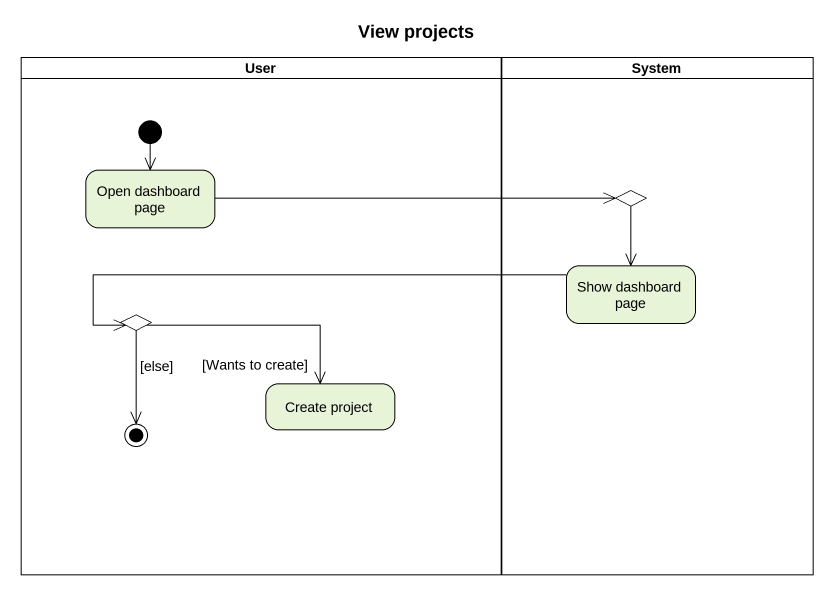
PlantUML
@startuml
title View projects
hide empty description
state User <<partition>> {
  state "Open dashboard page" as Open_dashboard_page
  state choice2 <<choice>>
  state "Create project" as Create_project
  [*] --> Open_dashboard_page
  choice2 --> [*] : [else]
}
state System <<partition>> {
  state choice1 <<choice>>
  state "Show dashboard page" as Show_dashboard_page
}
Open_dashboard_page -right-> choice1
choice1 --> Show_dashboard_page
choice2 -right-> Create_project : [Wants to create]
Show_dashboard_page -left-> choice2
@enduml
